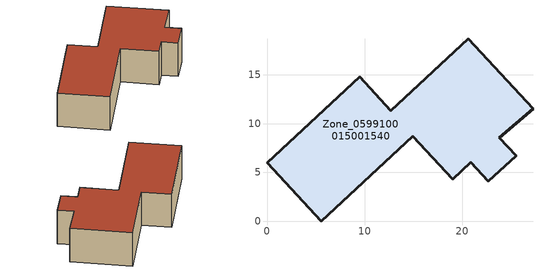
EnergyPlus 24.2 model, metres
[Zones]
Zone_0599100015001540
 floor ground (C_G): 0,5.98 9.49,14.78 12.69,11.33 20.62,18.68 27.25,11.53 23.81,8.54 25.56,6.68 22.68,4.07 20.89,6.01 19.03,4.29 14.93,8.71 5.54,0 z0.5
 wall outside (C_F): 9.49,14.78 0,5.98 5.54,0 14.93,8.71 19.03,4.29 20.89,6.01 22.68,4.07 25.56,6.68 23.81,8.54 27.25,11.53 20.62,18.68 12.69,11.33 9.49,14.78 z0.5:6.75
 roof outside (C_R): 0,5.98 5.54,0 14.93,8.71 19.03,4.29 20.89,6.01 22.68,4.07 25.56,6.68 23.81,8.54 27.25,11.53 20.62,18.68 12.69,11.33 9.49,14.78 z6.75
[BUILDING]
Pand.0599100015001540: North Axis=0; Terrain=City; Loads Convergence Tolerance Value=0.04; Temperature Convergence Tolerance Value=0.4; Solar Distribution=FullExterior; Maximum Number of Warmup Days=25; Minimum Number of Warmup Days=1
[Site:Location]
Rotterdam.The.Hague.AP_ZH_NLD Design_Conditions: Latitude=51.96; Longitude=4.45; Time Zone=1; Elevation=-4.5
[SITE:GROUNDTEMPERATURE:BUILDINGSURFACE]
18, 18, 18, 18, 18, 18, 18, 18, 18, 18, 18, 18
[MATERIAL] Thermal Absorptance=0.9; Solar Absorptance=0.7; Visible Absorptance=0.7
Name | Roughness | Thickness | Conductivity | Density | Specific Heat
G.D.1975-1991 | MediumSmooth | 0.15 | 0.288461 | 540 | 1210
F.D.1975-1991 | Rough | 0.3 | 0.230769 | 1920 | 840
R.D.1975-1991 | MediumRough | 0.2 | 0.153846 | 1500 | 1000
[CONSTRUCTION]
C_G: G.D.1975-1991
C_F: F.D.1975-1991
C_R: R.D.1975-1991
[ZONE]
Zone_0599100015001540: Type=1; Multiplier=1; Ceiling Height=Autocalculate; Volume=Autocalculate; Floor Area=autocalculate; Part of Total Floor Area=Yes
[ZONEINFILTRATION:DESIGNFLOWRATE]
Infil_Zone_0599100015001540: Zone or ZoneList or Space or SpaceList=Zone_0599100015001540; Schedule=AlwaysOn; Design Flow Rate Calculation Method=Flow/Area; Flow Rate per Floor Area=0.0042; Constant Term Coefficient=1; Temperature Term Coefficient=0; Velocity Term Coefficient=0; Velocity Squared Term Coefficient=0
[HVACTEMPLATE:ZONE:IDEALLOADSAIRSYSTEM]
Zone_0599100015001540: Maximum Heating Supply Air Temperature=50; Minimum Cooling Supply Air Temperature=13; Maximum Heating Supply Air Humidity Ratio=0.0156; Minimum Cooling Supply Air Humidity Ratio=0.0077; Heating Limit=NoLimit; Cooling Limit=NoLimit; Dehumidification Control Type=ConstantSensibleHeatRatio; Cooling Sensible Heat Ratio=0.7; Dehumidification Setpoint=60; Humidification Control Type=None; Humidification Setpoint=30; Outdoor Air Method=None; Outdoor Air Flow Rate per Person=0.00944; Outdoor Air Flow Rate per Zone Floor Area=0; Outdoor Air Flow Rate per Zone=0; Demand Controlled Ventilation Type=None; Outdoor Air Economizer Type=NoEconomizer; Heat Recovery Type=None; Sensible Heat Recovery Effectiveness=0.7; Latent Heat Recovery Effectiveness=0.65
[ZONECONTROL:THERMOSTAT]
ThermostatControl_Zone_0599100015001540: Zone or ZoneList=Zone_0599100015001540; Control Type Schedule=DualSetpointControlType; Control 1=Thermostat_Zone_0599100015001540; Temperature Difference Between Cutout And Setpoint=0
[THERMOSTATSETPOINT:DUALSETPOINT]
Thermostat_Zone_0599100015001540: Heating Setpoint Temperature Schedule=HeatingSetpoint_Zone_0599100015001540; Cooling Setpoint Temperature Schedule=CoolingSetpoint_Zone_0599100015001540
[SCHEDULE:COMPACT]
HeatingSetpoint_Zone_0599100015001540: Through: 12/31, For: AllDays, Until: 24:00, 21
CoolingSetpoint_Zone_0599100015001540: Through: 12/31, For: AllDays, Until: 24:00, 24
DualSetpointControlType: Through: 12/31, For: AllDays, Until: 24:00, 4
AlwaysOn: Through: 12/31, For: AllDays, Until: 24:00, 1
